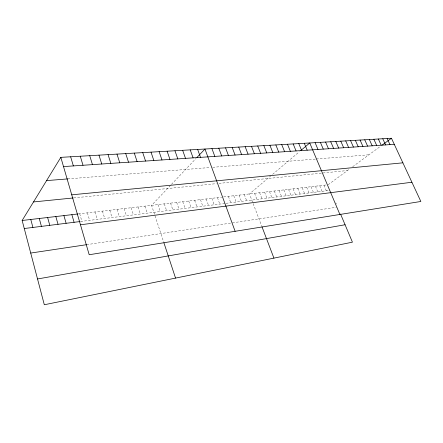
<?xml version="1.0" encoding="UTF-8"?>
<svg xmlns="http://www.w3.org/2000/svg" width="443" height="443" viewBox="0 0 443 443"><rect width="100%" height="100%" fill="white"/><g stroke="black" fill="none" stroke-linecap="round" stroke-linejoin="round"><path stroke-width="0.33" stroke-dasharray="2.21 1.66" d="M170.555 185.329L151.578 205.353L154.84 215.254M171.43 184.404L196.116 158.361M271.127 175.605L249.47 193.912L252.931 203.005M272.622 174.343L299.407 151.705M328.169 184.714L349.544 169.016M352.678 166.718L380.72 146.129M86.69 244.674L231.213 223.034M232.437 222.846L336.425 207.274M80.604 221.483L225.304 203.403M225.985 203.315L329.913 190.329M78.394 213.908L221.733 197.152M223.637 196.93L326.369 184.925M73.732 197.916L216.334 183.657M218.964 183.391L347.467 170.544M67.79 178.906L210.159 167.504M212.74 167.299L315.632 159.059M316.252 159.009L368.919 154.795M335.833 202.861L336.342 204.068M323.971 185.202L326.314 190.783M319.719 185.7L322.067 191.31M315.422 186.204L317.769 191.847M311.075 186.713L313.422 192.389M306.672 187.223L309.02 192.943M302.22 187.743L304.568 193.497M297.713 188.275L300.061 194.062M293.15 188.807L295.503 194.632M288.531 189.344L290.885 195.208M283.858 189.892L286.211 195.789M279.129 190.446L281.482 196.382M274.339 191.005L276.692 196.98M269.488 191.57L271.841 197.589M264.576 192.146L266.93 198.198M259.604 192.727L261.957 198.824M254.57 193.314L256.923 199.45M253.152 203.586L261.774 226.229M244.303 194.516L246.657 200.734M239.07 195.125L241.424 201.388M233.771 195.745L236.119 202.052M228.4 196.376L230.748 202.722M217.447 197.656L219.789 204.09M211.859 198.309L214.202 204.788M206.194 198.968L208.531 205.497M200.457 199.643L202.789 206.216M194.638 200.319L196.969 206.942M188.74 201.011L191.066 207.678M182.76 201.709L185.085 208.426M176.696 202.418L179.016 209.185M170.549 203.138L172.864 209.954M164.314 203.863L166.623 210.735M157.99 204.605L160.294 211.527M155.033 215.841L163.722 242.205M144.867 206.139L147.159 213.166M138.061 206.936L140.348 214.019M131.15 207.739L133.432 214.883M124.14 208.564L126.41 215.758M117.013 209.395L119.278 216.649M109.781 210.242L112.035 217.557M102.438 211.101L104.681 218.477M94.974 211.97L97.211 219.407M87.398 212.856L89.619 220.354M79.696 213.759L81.911 221.317"/><path stroke-width="0.66" d="M340.534 213.997L352.434 242.177L44.311 304.751L22.15 220.481L60.824 157.354L391.446 138.249L420.85 201.471L89.193 254.736L60.824 157.354M196.974 157.453L204.965 149.025L235.128 231.296M300.847 150.487L309.74 142.973L339.897 214.473M382.22 145.027L391.446 138.249M37.533 278.968L345.075 224.745M30.717 253.058L86.69 244.674M80.465 224.784L411.907 182.245M24.265 228.522L79.95 221.566M22.15 220.481L77.741 213.986M33.513 201.936L73.089 197.977M71.738 194.82L402.875 162.825M46.581 180.606L67.79 178.906M63.515 166.579L394.276 144.329M387.143 138.498L389.973 144.623M382.78 138.753L385.62 144.916M378.361 139.008L381.201 145.21M373.881 139.268L376.727 145.509M369.346 139.528L372.198 145.819M364.744 139.794L367.601 146.124M360.081 140.066L362.944 146.439M355.358 140.337L358.221 146.755M350.568 140.614L353.436 147.076M345.712 140.896L348.58 147.403M340.789 141.179L343.663 147.735M335.794 141.467L338.673 148.073M330.733 141.76L333.612 148.411M325.594 142.053L328.479 148.759M320.383 142.358L323.268 149.108M315.1 142.663L317.985 149.463M304.297 143.288L307.187 150.188M298.776 143.604L301.672 150.559M293.172 143.931L296.068 150.936M287.485 144.257L290.381 151.318M281.715 144.59L284.611 151.705M275.851 144.927L278.752 152.104M269.903 145.271L272.799 152.503M263.862 145.62L266.758 152.907M257.726 145.98L260.622 153.322M251.491 146.34L254.387 153.738M245.162 146.705L248.052 154.164M238.727 147.076L241.618 154.596M232.193 147.453L235.083 155.039M262.007 226.844L273.918 258.119M225.548 147.835L228.438 155.487M218.803 148.228L221.683 155.942M211.942 148.621L214.822 156.401M197.656 149.446L200.529 157.365M190.219 149.878L193.087 157.863M182.654 150.315L185.512 158.373M174.952 150.758L177.809 158.893M167.116 151.213L169.962 159.419M159.137 151.672L161.977 159.956M151.013 152.143L153.843 160.504M142.74 152.619L145.559 161.058M134.312 153.106L137.12 161.629M163.927 242.825L175.555 278.099M125.729 153.605L128.525 162.204M116.98 154.109L119.765 162.791M108.07 154.624L110.839 163.395M98.983 155.15L101.74 164.004M89.719 155.681L92.465 164.63M80.277 156.229L83.002 165.267M70.647 156.783L73.355 165.915M71.871 214.672L74.075 222.297M63.919 215.603L66.112 223.294M55.84 216.544L58.016 224.308M47.628 217.507L49.788 225.332M39.277 218.482L41.42 226.379M30.783 219.473L32.915 227.442"/></g></svg>
